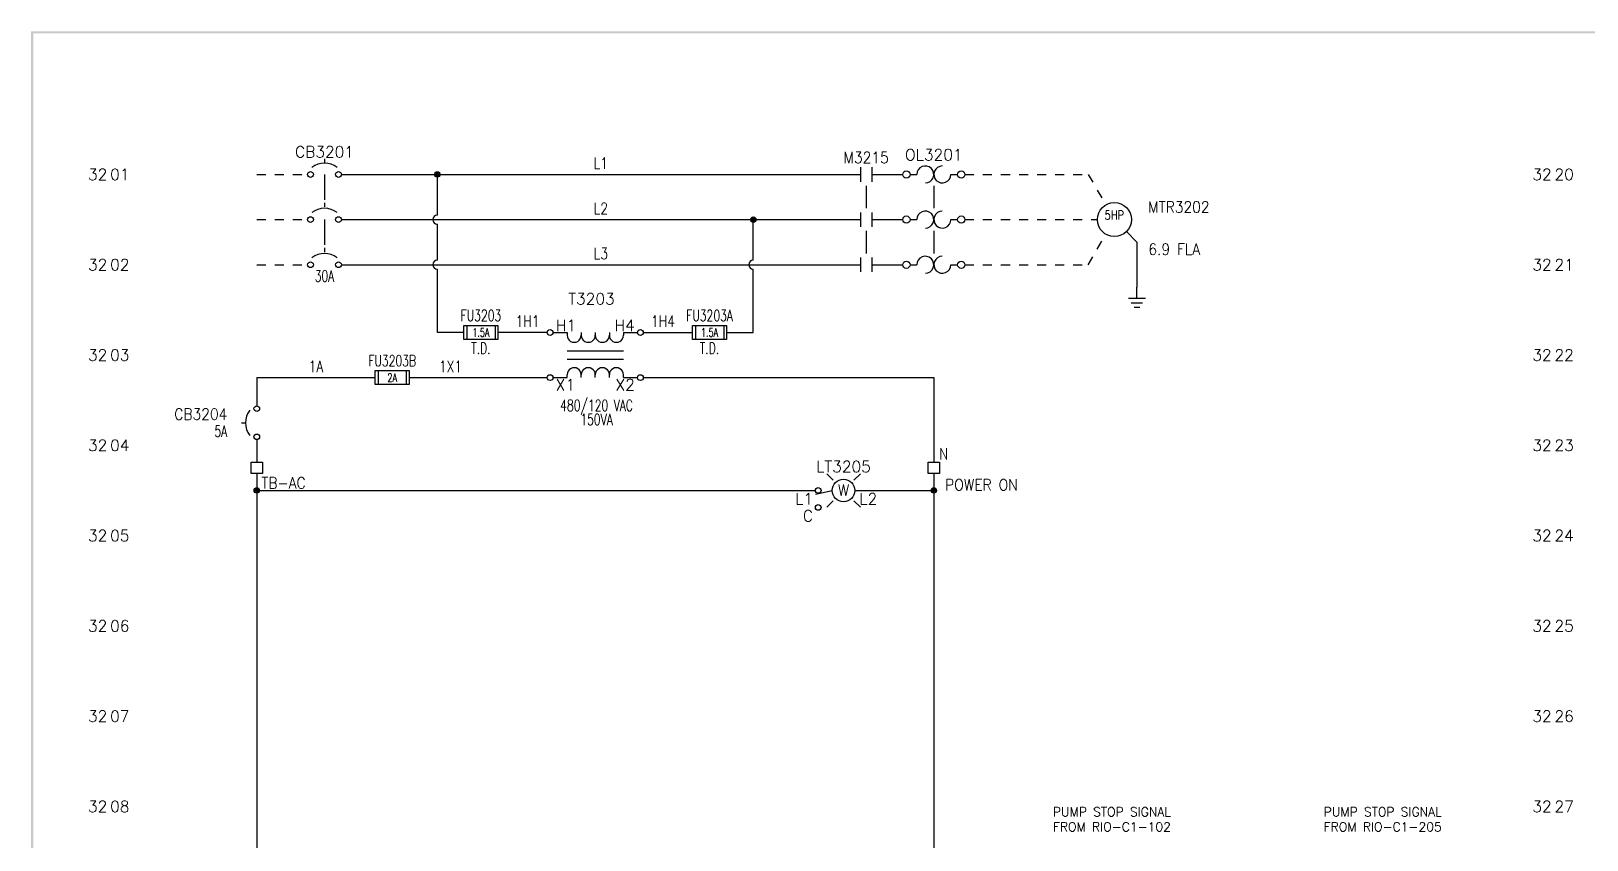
# Model space of a CAD drawing. Header units: inches. Extents: x 0 to 33.9, y 0 to 22.6.
# Drawn here: x 0 to 17.23, y 13.63 to 22.59 of the extents above; entities that cross this region are included whole.
import ezdxf
from ezdxf.enums import TextEntityAlignment as Align

# ---------------------------------------------------------------- set-up
doc = ezdxf.new("R2010")
doc.units = ezdxf.units.IN
doc.header["$LTSCALE"] = 0.5
doc.header["$MEASUREMENT"] = 0
doc.linetypes.add('HIDDEN2', pattern=[0.1875, 0.125, -0.0625])
for name, color, linetype in [('DESC', 150, 'Continuous'), ('LINK', 9, 'Continuous'), ('MISC', 7, 'Continuous'), ('SYMS', 7, 'Continuous'), ('TAGS', 150, 'Continuous'), ('TERMS', 123, 'Continuous'), ('WIREFIXED', 7, 'Continuous'), ('WIREREF', 52, 'Continuous'), ('WIRES', 7, 'Continuous')]:
    doc.layers.add(name, color=color, linetype=linetype)
doc.styles.get("Standard").update_dxf_attribs({"font": 'romans.shx'})
doc.styles.add('WD', font='romans.shx')

# ---------------------------------------------------------------- blocks, each defined once
blk = doc.blocks.new('S&L Title Block V2')
at = {"color": 2}
for points in [[(0, 22.587), (0.025, 22.562), (33.9, 22.587), (33.875, 22.562)], [(0, 0), (0.025, 0.025), (0, 22.587), (0.025, 22.562)]]:
    blk.add_trace(points, dxfattribs=at)
for tag, height, p in [('TITLE#1', 0.15, (31.11, 1.739)), ('TITLE#2', 0.1, (31.129, 1.58))]:
    blk.add_attdef(tag, text='', height=height).set_placement(p, align=Align.CENTER)
for tag, p, height in [('DRAWNBY', (28.968, 0.735), 0.1), ('SCALE', (30.644, 0.731), 0.1), ('CHKBY', (28.975, 0.429), 0.1), ('DATE', (30.653, 0.449), 0.1), ('SH#', (32.993, 0.197), 0.125)]:
    blk.add_attdef(tag, p, '', height=height)
blk.add_attdef('JOB#', text='', height=0.125).set_placement((32.83, 0.195), align=Align.RIGHT)
at = {"flags": 9}
blk.add_attdef('WD_TB', (0, 0), '', height=0.1, dxfattribs=at)
blk = doc.blocks.new('WD_MLRH6')
at = {"style": 'WD'}
blk.add_attdef('SHEET', text='', height=0.125, dxfattribs=at).set_placement((-0.656, 0), align=Align.MIDDLE_RIGHT)
blk.add_attdef('RUNGFIRST', text='', height=0.125, dxfattribs=at).set_placement((-0.625, 0), align=Align.MIDDLE_LEFT)
at = {"style": 'WD', "flags": 1}
for tag, p in [('RUNGHORV', (-0.25, -0.127)), ('RUNGINC', (-0.25, -0.163)), ('WIRE-START', (-0.25, -0.356)), ('WIREMODE', (-0.25, -0.281)), ('RUNGDIST', (-0.25, -0.2)), ('RUNGCNT', (-0.25, -0.237)), ('WIREFMT', (-0.25, -0.321)), ('WIRE-GSUF', (-0.25, -0.396)), ('PH3SPACE', (-0.25, -0.437))]:
    blk.add_attdef(tag, text='', height=0.025, dxfattribs=at).set_placement(p, align=Align.RIGHT)
blk = doc.blocks.new('HMO13')
blk.add_circle((0, 0), 0.188)
at = {"style": 'WD'}
for tag, p, width in [('INST', (0.381, 0.403), 0.7), ('LOC', (0.381, 0.234), 0.7), ('TAG1', (0.375, 0.077), 0.9), ('DESC1', (0.376, -0.079), 0.9), ('DESC2', (0.376, -0.235), 0.9), ('DESC3', (0.376, -0.391), 0.9), ('RATING3', (0.375, -0.548), 0.8), ('RATING4', (0.375, -0.704), 0.8), ('WDTAGALT', (0.375, -0.875), 0.7)]:
    blk.add_attdef(tag, p, '', height=0.125, dxfattribs=dict(at, width=width))
at = {"style": 'WD', "flags": 1}
for tag, p in [('X0TERM01', (-0.094, 0.162)), ('X4TERM02', (-0.188, 0)), ('X0TERM03', (-0.094, -0.162)), ('X0TERM04', (0.133, -0.133))]:
    blk.add_attdef(tag, p, '', height=0.0125, dxfattribs=at)
at = {"style": 'WD', "flags": 9}
blk.add_attdef('FAMILY', text='', height=0.01, dxfattribs=at).set_placement((-0.005, 0.17), align=Align.CENTER)
at = {"style": 'WD', "width": 0.8}
blk.add_attdef('RATING1', text='', height=0.1, dxfattribs=at).set_placement((0, 0), align=Align.CENTER)
at = {"linetype": 'Continuous', "style": 'WD', "flags": 9}
blk.add_attdef('ASSYCODE', text='', height=0.01, dxfattribs=at).set_placement((0, 0.125), align=Align.CENTER)
at = {"linetype": 'Continuous', "style": 'WD', "flags": 1}
for tag, p in [('MFG', (0, 0.14)), ('CAT', (0, 0.159))]:
    blk.add_attdef(tag, text='', height=0.01, dxfattribs=at).set_placement(p, align=Align.MIDDLE)
at = {"style": 'WD', "width": 0.8}
blk.add_attdef('RATING2', text='', height=0.1, dxfattribs=at).set_placement((0, -0.031), align=Align.TOP_CENTER)
blk = doc.blocks.new('HMS21')
at = {"linetype": 'Continuous'}
for p, q in [((-0.062, 0.08), (-0.062, -0.08)), ((0.062, 0.08), (0.062, -0.08))]:
    blk.add_line(p, q, dxfattribs=at)
at = {"style": 'WD'}
for tag, width, p in [('INST', 0.7, (0, 0.451)), ('LOC', 0.7, (0, 0.281)), ('TAG2', 0.9, (0, 0.125)), ('DESC1', 0.7, (0, -0.454)), ('XREF', 0.7, (0, -0.297)), ('DESC2', 0.7, (0, -0.61)), ('DESC3', 0.7, (0, -0.766))]:
    blk.add_attdef(tag, text='', height=0.125, dxfattribs=dict(at, width=width)).set_placement(p, align=Align.CENTER)
for tag, p, height, flags in [('X4TERM01', (-0.062, 0), 0.0125, 1), ('X1TERM02', (0.062, 0), 0.0125, 1), ('FAMILY', (0.097, 0.053), 0.01, 9), ('CONTACT', (0.097, 0.036), 0.01, 1)]:
    blk.add_attdef(tag, p, '', height=height, dxfattribs=dict(at, flags=flags))
for tag, p in [('X2LINK', (0, 0.125)), ('X8LINK', (0, -0.125))]:
    blk.add_attdef(tag, p, '', height=0.01, dxfattribs=at)
at = {"linetype": 'Continuous', "style": 'WD', "flags": 8}
blk.add_attdef('TERM01', text='', height=0.125, dxfattribs=at).set_placement((-0.125, -0.031), align=Align.TOP_RIGHT)
blk.add_attdef('TERM02', text='', height=0.125, dxfattribs=at).set_placement((0.125, -0.031), align=Align.TOP_LEFT)
blk = doc.blocks.new('HOL1')
for p, q in [((-0.264, 0), (-0.188, 0)), ((0.188, 0), (0.264, 0))]:
    blk.add_line(p, q)
at = {"linetype": 'Continuous'}
for centre in [(-0.304, 0), (0.304, 0)]:
    blk.add_circle(centre, 0.04, dxfattribs=at)
for centre, start, end in [((-0.094, 0), 270.001, 180.002), ((0.094, 0), 90, 0.001)]:
    blk.add_arc(centre, 0.0938, start, end)
at = {"style": 'WD', "width": 0.7}
for tag, p in [('INST', (0, 0.795)), ('LOC', (0, 0.625)), ('DESC1', (0, 0.469)), ('DESC2', (0, 0.312)), ('RATING1', (0, -0.266))]:
    blk.add_attdef(tag, text='', height=0.125, dxfattribs=at).set_placement(p, align=Align.CENTER)
at = {"style": 'WD'}
blk.add_attdef('TAG1', text='', height=0.125, dxfattribs=at).set_placement((0, 0.156), align=Align.CENTER)
for tag, p, height, flags in [('X4TERM01', (-0.344, 0), 0.0125, 1), ('FAMILY', (0.205, 0.152), 0.01, 9), ('X1TERM02', (0.344, 0), 0.0125, 1)]:
    blk.add_attdef(tag, p, '', height=height, dxfattribs=dict(at, flags=flags))
for tag, p in [('X2LINK', (0, 0.125)), ('X8LINK', (0, -0.125))]:
    blk.add_attdef(tag, p, '', height=0.01, dxfattribs=at)
at = {"linetype": 'Continuous', "style": 'WD', "flags": 9}
for tag, p in [('ASSYCODE', (0.219, 0.062)), ('MFG', (0.228, 0.089)), ('CAT', (0.23, 0.108))]:
    blk.add_attdef(tag, text='', height=0.01, dxfattribs=at).set_placement(p, align=Align.CENTER)
at = {"linetype": 'Continuous', "style": 'WD', "flags": 8}
blk.add_attdef('TERM01', text='', height=0.125, dxfattribs=at).set_placement((-0.406, -0.031), align=Align.TOP_RIGHT)
blk.add_attdef('TERM02', text='', height=0.125, dxfattribs=at).set_placement((0.406, -0.031), align=Align.TOP_LEFT)
blk = doc.blocks.new('HOL2')
for p, q in [((-0.264, 0), (-0.188, 0)), ((0.188, 0), (0.264, 0))]:
    blk.add_line(p, q)
at = {"linetype": 'Continuous'}
for centre in [(-0.304, 0), (0.304, 0)]:
    blk.add_circle(centre, 0.04, dxfattribs=at)
for centre, start, end in [((-0.094, 0), 270.001, 180.002), ((0.094, 0), 90, 0.001)]:
    blk.add_arc(centre, 0.0938, start, end)
at = {"style": 'WD', "width": 0.7}
for tag, p in [('INST', (0, 0.81)), ('LOC', (0, 0.641)), ('DESC1', (0, 0.484)), ('DESC2', (0, 0.328))]:
    blk.add_attdef(tag, text='', height=0.125, dxfattribs=at).set_placement(p, align=Align.CENTER)
at = {"style": 'WD'}
blk.add_attdef('TAG2', text='', height=0.125, dxfattribs=at).set_placement((0, 0.172), align=Align.CENTER)
for tag, p, height, flags in [('X4TERM01', (-0.344, 0), 0.0125, 1), ('FAMILY', (0.205, 0.152), 0.01, 9), ('X1TERM02', (0.344, 0), 0.0125, 1)]:
    blk.add_attdef(tag, p, '', height=height, dxfattribs=dict(at, flags=flags))
for tag, p in [('X2LINK', (0, 0.125)), ('X8LINK', (0, -0.125))]:
    blk.add_attdef(tag, p, '', height=0.01, dxfattribs=at)
at = {"linetype": 'Continuous', "style": 'WD', "flags": 8}
blk.add_attdef('TERM01', text='', height=0.125, dxfattribs=at).set_placement((-0.406, -0.016), align=Align.TOP_RIGHT)
blk.add_attdef('TERM02', text='', height=0.125, dxfattribs=at).set_placement((0.406, -0.016), align=Align.TOP_LEFT)
blk = doc.blocks.new('HCB1')
blk.add_line((0, 0.173), (0, 0.126))
for centre in [(-0.155, 0), (0.155, 0)]:
    blk.add_circle(centre, 0.0322)
blk.add_arc((0, -0.109), 0.234, 53.1301, 126.8699)
at = {"style": 'WD', "width": 0.7}
for tag, p in [('INST', (0, 0.826)), ('LOC', (0, 0.656)), ('DESC1', (0, 0.5)), ('DESC2', (0, 0.344)), ('RATING1', (0, -0.188)), ('XREF', (0, -0.344))]:
    blk.add_attdef(tag, text='', height=0.125, dxfattribs=at).set_placement(p, align=Align.CENTER)
at = {"style": 'WD'}
blk.add_attdef('TAG1', text='', height=0.125, dxfattribs=at).set_placement((0, 0.188), align=Align.CENTER)
for tag, p in [('X2LINK', (0, 0.219)), ('X8LINK', (0, 0))]:
    blk.add_attdef(tag, p, '', height=0.01, dxfattribs=at)
for tag, p, height, flags in [('X4TERM01', (-0.188, 0), 0.0125, 1), ('X1TERM02', (0.188, 0), 0.0125, 1), ('FAMILY', (0.205, 0.152), 0.01, 9), ('CONTACT', (0.205, 0.133), 0.01, 9)]:
    blk.add_attdef(tag, p, '', height=height, dxfattribs=dict(at, flags=flags))
at = {"linetype": 'Continuous', "style": 'WD', "flags": 9}
for tag, p in [('ASSYCODE', (0.219, 0.062)), ('MFG', (0.228, 0.089)), ('CAT', (0.23, 0.108))]:
    blk.add_attdef(tag, text='', height=0.01, dxfattribs=at).set_placement(p, align=Align.CENTER)
at = {"linetype": 'Continuous', "style": 'WD', "flags": 8}
blk.add_attdef('TERM01', text='', height=0.125, dxfattribs=at).set_placement((-0.25, -0.031), align=Align.TOP_RIGHT)
blk.add_attdef('TERM02', text='', height=0.125, dxfattribs=at).set_placement((0.25, -0.031), align=Align.TOP_LEFT)
blk = doc.blocks.new('HCB2')
at = {"linetype": 'HIDDEN2'}
blk.add_line((0, 0.187), (0, 0.141), dxfattribs=at)
for centre in [(-0.155, 0), (0.155, 0)]:
    blk.add_circle(centre, 0.0322)
blk.add_arc((0, -0.109), 0.234, 53.1301, 126.8699)
at = {"style": 'WD', "width": 0.7}
for tag, p in [('INST', (0, 0.863)), ('LOC', (0, 0.693)), ('DESC1', (0, 0.537)), ('DESC2', (0, 0.38)), ('RATING1', (0, -0.188)), ('XREF', (0, -0.344))]:
    blk.add_attdef(tag, text='', height=0.125, dxfattribs=at).set_placement(p, align=Align.CENTER)
at = {"style": 'WD'}
blk.add_attdef('TAG2', text='', height=0.125, dxfattribs=at).set_placement((0, 0.224), align=Align.CENTER)
for tag, p in [('X2LINK', (0, 0.219)), ('X8LINK', (0, 0))]:
    blk.add_attdef(tag, p, '', height=0.01, dxfattribs=at)
for tag, p, height, flags in [('FAMILY', (0.054, 0.183), 0.01, 9), ('X4TERM01', (-0.188, 0), 0.0125, 1), ('CONTACT', (0.054, 0.159), 0.01, 9), ('X1TERM02', (0.188, 0), 0.0125, 1)]:
    blk.add_attdef(tag, p, '', height=height, dxfattribs=dict(at, flags=flags))
at = {"linetype": 'Continuous', "style": 'WD', "flags": 8}
blk.add_attdef('TERM01', text='', height=0.125, dxfattribs=at).set_placement((-0.25, -0.031), align=Align.TOP_RIGHT)
blk.add_attdef('TERM02', text='', height=0.125, dxfattribs=at).set_placement((0.25, -0.031), align=Align.TOP_LEFT)
blk = doc.blocks.new('HXF1')
for p, q in [((-0.469, 0), (-0.312, 0)), ((-0.312, 0), (-0.312, -0.031)), ((-0.156, 0), (-0.156, -0.031)), ((0, 0), (0, -0.031)), ((0.156, 0), (0.156, -0.031)), ((0.312, 0), (0.467, 0)), ((0.312, 0), (0.312, -0.031)), ((-0.312, -0.203), (0.312, -0.203)), ((-0.312, -0.297), (0.312, -0.297)), ((-0.469, -0.5), (-0.312, -0.5)), ((-0.312, -0.5), (-0.312, -0.469)), ((-0.156, -0.5), (-0.156, -0.469)), ((0, -0.5), (0, -0.469)), ((0.156, -0.5), (0.156, -0.469)), ((0.312, -0.5), (0.312, -0.469)), ((0.312, -0.5), (0.467, -0.5))]:
    blk.add_line(p, q)
for centre in [(-0.501, 0), (0.499, 0), (-0.501, -0.5), (0.499, -0.5)]:
    blk.add_circle(centre, 0.0322)
for centre, start, end in [((-0.234, -0.031), 180, 0.001), ((-0.078, -0.031), 180, 0.001), ((0.078, -0.031), 180, 0.001), ((0.234, -0.031), 180, 0.001), ((-0.234, -0.469), 0.001, 180.002), ((-0.078, -0.469), 0.001, 180.002), ((0.078, -0.469), 0.001, 180.002), ((0.234, -0.469), 0.001, 180.002)]:
    blk.add_arc(centre, 0.0781, start, end)
at = {"style": 'WD', "width": 0.7}
for tag, p in [('INST', (-0.591, 0.006)), ('LOC', (-0.591, -0.164)), ('DESC1', (-0.591, -0.32)), ('DESC2', (-0.591, -0.476))]:
    blk.add_attdef(tag, text='', height=0.125, dxfattribs=at).set_placement(p, align=Align.RIGHT)
at = {"linetype": 'Continuous', "style": 'WD', "flags": 8}
for tag, p in [('TERM03', (-0.031, 0.016)), ('TERM02', (0.438, 0.016))]:
    blk.add_attdef(tag, text='', height=0.125, dxfattribs=at).set_placement(p, align=Align.RIGHT)
at = {"style": 'WD'}
for tag, p, height, flags in [('X4TERM01', (-0.533, 0), 0.0125, 1), ('X2TERM01', (-0.501, 0.032), 0.0125, 1), ('X2TERM03', (0, 0.009), 0.0125, 1), ('X2TERM02', (0.499, 0.032), 0.0125, 1), ('X1TERM02', (0.531, 0), 0.0125, 1), ('FAMILY', (0.46, -0.247), 0.01, 9), ('X4TERM04', (-0.533, -0.5), 0.0125, 1), ('X8TERM06', (0, -0.507), 0.0125, 1), ('X1TERM05', (0.531, -0.5), 0.0125, 1), ('X8TERM04', (-0.501, -0.532), 0.0125, 1), ('X8TERM05', (0.499, -0.532), 0.0125, 1)]:
    blk.add_attdef(tag, p, '', height=height, dxfattribs=dict(at, flags=flags))
at = {"linetype": 'Continuous', "style": 'WD', "flags": 8}
blk.add_attdef('TERM01', (-0.438, 0.016), '', height=0.125, dxfattribs=at)
at = {"style": 'WD'}
blk.add_attdef('TAG1', (0.524, -0.219), '', height=0.125, dxfattribs=at)
at = {"linetype": 'Continuous', "style": 'WD', "flags": 9}
for tag, p in [('ASSYCODE', (0.487, -0.313)), ('MFG', (0.484, -0.295)), ('CAT', (0.485, -0.275))]:
    blk.add_attdef(tag, text='', height=0.01, dxfattribs=at).set_placement(p, align=Align.CENTER)
at = {"style": 'WD', "width": 0.7}
blk.add_attdef('RATING1', (0.556, -0.375), '', height=0.125, dxfattribs=at)
at = {"linetype": 'Continuous', "style": 'WD', "flags": 8}
for tag, p in [('TERM06', (-0.031, -0.516)), ('TERM05', (0.438, -0.516))]:
    blk.add_attdef(tag, text='', height=0.125, dxfattribs=at).set_placement(p, align=Align.TOP_RIGHT)
blk.add_attdef('TERM04', text='', height=0.125, dxfattribs=at).set_placement((-0.438, -0.516), align=Align.TOP_LEFT)
blk = doc.blocks.new('WDDOT')
for radius in [0.03, 0.0187, 0.00929]:
    blk.add_circle((0, 0), radius)
blk = doc.blocks.new('VCB1')
blk.add_line((-0.171, 0), (-0.125, 0))
for centre in [(0, 0.156), (0, -0.156)]:
    blk.add_circle(centre, 0.0312)
blk.add_arc((0.109, 0), 0.234, 143.1301, 216.8699)
at = {"style": 'WD'}
for tag, width, p in [('INST', 0.7, (-0.328, 0.406)), ('LOC', 0.7, (-0.328, 0.219)), ('TAG1', 0.9, (-0.326, 0.033)), ('RATING1', 0.7, (-0.328, -0.156)), ('DESC1', 0.7, (-0.324, -0.344)), ('DESC2', 0.7, (-0.324, -0.531))]:
    blk.add_attdef(tag, text='', height=0.125, dxfattribs=dict(at, width=width)).set_placement(p, align=Align.RIGHT)
for tag, height, flags, p in [('TERM01', 0.125, 8, (-0.055, 0.207)), ('CONTACT', 0.01, 9, (-0.129, -0.129)), ('FAMILY', 0.01, 9, (-0.142, -0.036)), ('MFG', 0.01, 9, (-0.142, -0.088)), ('CAT', 0.01, 9, (-0.142, -0.073))]:
    blk.add_attdef(tag, text='', height=height, dxfattribs=dict(at, flags=flags)).set_placement(p, align=Align.RIGHT)
at = {"style": 'WD', "flags": 1}
for tag, p in [('X2TERM01', (0, 0.188)), ('X8TERM02', (0, -0.188))]:
    blk.add_attdef(tag, p, '', height=0.0125, dxfattribs=at)
at = {"style": 'WD'}
for tag, p in [('X4LINK', (-0.266, 0)), ('X1LINK', (0, 0))]:
    blk.add_attdef(tag, p, '', height=0.01, dxfattribs=at)
at = {"style": 'WD', "width": 0.7}
blk.add_attdef('XREF', (0.188, -0.062), '', height=0.125, dxfattribs=at)
at = {"style": 'WD', "flags": 9}
blk.add_attdef('ASSYCODE', text='', height=0.01, dxfattribs=at).set_placement((-0.153, -0.106), align=Align.CENTER)
at = {"style": 'WD', "flags": 8}
blk.add_attdef('TERM02', text='', height=0.125, dxfattribs=at).set_placement((-0.041, -0.213), align=Align.TOP_RIGHT)
blk = doc.blocks.new('HFU1')
for p, q in [((-0.188, -0.078), (-0.188, 0.078)), ((-0.188, 0.078), (0.188, 0.078)), ((-0.156, 0.078), (-0.156, -0.078)), ((0.156, 0.078), (0.156, -0.078)), ((0.188, 0.078), (0.188, -0.078)), ((0.188, -0.078), (-0.188, -0.078))]:
    blk.add_line(p, q)
at = {"style": 'WD', "width": 0.7}
for tag, p in [('INST', (0, 0.422)), ('LOC', (0, 0.266)), ('TAG1', (0, 0.125))]:
    blk.add_attdef(tag, text='', height=0.125, dxfattribs=at).set_placement(p, align=Align.CENTER)
at = {"linetype": 'Continuous', "style": 'WD', "flags": 9}
for tag, p in [('ASSYCODE', (0.157, 0.251)), ('MFG', (0.156, 0.083)), ('CAT', (0.156, 0.102))]:
    blk.add_attdef(tag, text='', height=0.01, dxfattribs=at).set_placement(p, align=Align.CENTER)
at = {"style": 'WD'}
for tag, p, height, flags in [('X4TERM01', (-0.188, 0), 0.0109, 1), ('FAMILY', (0.129, 0.108), 0.01, 9), ('X1TERM02', (0.188, 0), 0.0109, 1)]:
    blk.add_attdef(tag, p, '', height=height, dxfattribs=dict(at, flags=flags))
at = {"style": 'WD', "width": 0.7}
blk.add_attdef('RATING1', text='', height=0.0938, dxfattribs=at).set_placement((0, 0), align=Align.MIDDLE_CENTER)
at = {"style": 'WD'}
for tag, p in [('X2LINK', (0, 0.109)), ('X8LINK', (0, -0.109))]:
    blk.add_attdef(tag, p, '', height=0.01, dxfattribs=at)
at = {"linetype": 'Continuous', "style": 'WD', "width": 0.7, "flags": 8}
blk.add_attdef('TERM01', text='', height=0.1, dxfattribs=at).set_placement((-0.25, -0.016), align=Align.TOP_RIGHT)
at = {"style": 'WD', "width": 0.7}
for tag, p in [('DESC1', (0.047, -0.234)), ('DESC2', (0.047, -0.391)), ('DESC3', (0.047, -0.547))]:
    blk.add_attdef(tag, text='', height=0.125, dxfattribs=at).set_placement(p, align=Align.MIDDLE_LEFT)
at = {"linetype": 'Continuous', "style": 'WD', "width": 0.7, "flags": 8}
blk.add_attdef('TERM02', text='', height=0.1, dxfattribs=at).set_placement((0.25, -0.016), align=Align.TOP_LEFT)
blk = doc.blocks.new('VT0W01')
for p, q in [((-0.062, 0.062), (0.062, 0.062)), ((-0.062, -0.062), (-0.062, 0.062)), ((0.062, 0.062), (0.062, -0.062)), ((0.062, -0.062), (-0.062, -0.062))]:
    blk.add_line(p, q)
at = {"style": 'WD'}
for tag, p, width in [('INST', (0.062, 0.42), 0.7), ('LOC', (0.062, 0.25), 0.7), ('DESC1', (0.05, -0.385), 0.8)]:
    blk.add_attdef(tag, p, '', height=0.125, dxfattribs=dict(at, width=width))
at = {"linetype": 'Continuous', "style": 'WD'}
for tag, p, height, width, flags in [('WIRENO', (0.062, 0.094), 0.125, 0.8, 8), ('TAGSTRIP', (0.05, -0.229), 0.125, 0.9, 8), ('CAT', (0.213, -0.406), 0.109, 0.8, 1), ('DESC2', (0.05, -0.541), 0.125, 0.8, 8), ('DESC3', (0.05, -0.698), 0.125, 0.8, 8)]:
    blk.add_attdef(tag, p, '', height=height, dxfattribs=dict(at, width=width, flags=flags))
at = {"style": 'WD', "flags": 1}
for tag, p, height in [('X4TERM01', (-0.062, 0), 0.0125), ('X4TERMDESC01', (-0.055, -0.023), 0.025), ('X2TERMDESC01', (-0.006, 0.029), 0.025), ('STRIPSEQ', (0, 0), 0.00125), ('X2TERM01', (0, 0.062), 0.0125), ('X1TERMDESC01', (0.039, -0.003), 0.025), ('X1TERM01', (0.062, 0), 0.0125), ('LINKTERM', (0, -0.002), 0.00125), ('X8TERM01', (0, -0.062), 0.0125), ('X8TERMDESC01', (0, -0.054), 0.025)]:
    blk.add_attdef(tag, p, '', height=height, dxfattribs=at)
at = {"linetype": 'Continuous', "style": 'WD', "width": 0.8, "flags": 1}
blk.add_attdef('MFG', text='', height=0.109, dxfattribs=at).set_placement((0.088, -0.406), align=Align.RIGHT)
at = {"style": 'WD', "width": 0.7, "flags": 1}
blk.add_attdef('ASSYCODE', (0.062, -0.281), '', height=0.01, dxfattribs=at)
blk = doc.blocks.new('HLT1WP')
for p, q in [((-0.115, 0.115), (-0.186, 0.186)), ((0.115, 0.115), (0.186, 0.186)), ((-0.125, -0.003), (-0.31, -0.043)), ((-0.115, -0.115), (-0.186, -0.186)), ((0.115, -0.115), (0.186, -0.186))]:
    blk.add_line(p, q)
for centre, radius in [((-0.281, 0), 0.0312), ((0, 0), 0.125), ((-0.281, -0.188), 0.0312)]:
    blk.add_circle(centre, radius)
at = {"style": 'WD', "width": 0.7}
for tag, p in [('INST', (0.006, 0.528)), ('LOC', (0.006, 0.359))]:
    blk.add_attdef(tag, text='', height=0.125, dxfattribs=at).set_placement(p, align=Align.CENTER)
at = {"style": 'WD'}
for tag, p in [('TAG1', (0, 0.202)), ('COLOR', (0, -0.058))]:
    blk.add_attdef(tag, text='', height=0.125, dxfattribs=at).set_placement(p, align=Align.CENTER)
at = {"style": 'WD', "flags": 1}
for tag, p in [('X4TERM01', (-0.312, 0)), ('X1TERM02', (0.125, 0)), ('X4TERM03', (-0.312, -0.188))]:
    blk.add_attdef(tag, p, '', height=0.0125, dxfattribs=at)
at = {"linetype": 'Continuous', "style": 'WD', "flags": 9}
blk.add_attdef('ASSYCODE', text='', height=0.01, dxfattribs=at).set_placement((0.001, 0.094), align=Align.CENTER)
at = {"style": 'WD', "flags": 9}
blk.add_attdef('FAMILY', text='', height=0.01, dxfattribs=at).set_placement((-0.005, 0.161), align=Align.CENTER)
at = {"linetype": 'Continuous', "style": 'WD', "flags": 1}
for tag, p in [('MFG', (0, 0.121)), ('CAT', (0, 0.14))]:
    blk.add_attdef(tag, text='', height=0.01, dxfattribs=at).set_placement(p, align=Align.MIDDLE)
at = {"style": 'WD'}
for tag, p, width in [('DESC1', (1.125, 0), 0.9), ('WDTAGALT', (1.125, -0.312), 0.7)]:
    blk.add_attdef(tag, p, '', height=0.125, dxfattribs=dict(at, width=width))
at = {"linetype": 'Continuous', "style": 'WD', "flags": 8}
for tag, p in [('TERM01', (-0.338, -0.031)), ('TERM03', (-0.338, -0.219))]:
    blk.add_attdef(tag, text='', height=0.125, dxfattribs=at).set_placement(p, align=Align.TOP_RIGHT)
blk.add_attdef('TERM02', text='', height=0.125, dxfattribs=at).set_placement((0.175, -0.031), align=Align.TOP_LEFT)
at = {"style": 'WD', "width": 0.9}
blk.add_attdef('DESC2', text='', height=0.125, dxfattribs=at).set_placement((1.125, -0.031), align=Align.TOP_LEFT)
blk = doc.blocks.new('WD_WNH')
at = {"linetype": 'Continuous', "style": 'WD', "width": 0.8}
blk.add_attdef('WIRENO', text='', height=0.125, dxfattribs=at).set_placement((0, 0.062), align=Align.CENTER)
at = {"style": 'WD', "flags": 1}
for tag, p in [('W01USER', (0, 0.078)), ('W02USER', (0, 0.07)), ('W03USER', (0, 0.062)), ('W04USER', (0, 0.055)), ('W05USER', (0, 0.047)), ('W06USER', (0, 0.039)), ('W07USER', (0, 0.031)), ('W08USER', (0, 0.023)), ('W09USER', (0, 0.016)), ('W10USER', (0, 0.008))]:
    blk.add_attdef(tag, text='', height=0.005, dxfattribs=at).set_placement(p, align=Align.CENTER)
blk = doc.blocks.new('VGND2')
for p, q in [((0, -0.125), (0, 0)), ((0.09375, -0.125), (-0.09375, -0.125)), ((-0.0625, -0.171875), (0.0625, -0.171875)), ((-0.03125, -0.21875), (0.03125, -0.21875))]:
    blk.add_line(p, q)
at = {"style": 'WD', "width": 0.8}
for tag, p in [('INST', (0.15625, 0.125)), ('LOC', (0.15625, -0.03125)), ('TAG1', (0.15625, -0.1875)), ('DESC1', (0.15625, -0.34375)), ('DESC2', (0.15625, -0.5))]:
    blk.add_attdef(tag, text='', height=0.125, dxfattribs=at).set_placement(p, align=Align.MIDDLE_LEFT)
at = {"style": 'WD', "flags": 1}
for tag in ['ASSYCODE', 'X2TERM01', 'CAT', 'FAMILY', 'MFG']:
    blk.add_attdef(tag, (0, 0), '', height=0.01, dxfattribs=at)

msp = doc.modelspace()

# ---------------------------------------------------------------- linework, layer by layer
at = {"layer": 'LINK'}
for points in [[(3.25, 21), (3.25, 20.719)], [(9.25, 20.875), (9.25, 20.625)], [(10, 20.875), (10, 20.625)], [(3.25, 20.5), (3.25, 20.219)], [(9.25, 20.375), (9.25, 20.125)], [(10, 20.375), (10, 20.125)]]:
    msp.add_lwpolyline(points, dxfattribs=at)
at = {"layer": 'WIRES', "linetype": 'HIDDEN2'}
for p, q in [((2.5, 21), (3.062, 21)), ((10.344, 21), (11.711, 21)), ((11.711, 21), (11.906, 20.662)), ((2.5, 20.5), (3.062, 20.5)), ((10.344, 20.5), (11.812, 20.5)), ((11.711, 20), (11.906, 20.338)), ((2.5, 20), (3.062, 20)), ((10.344, 20), (11.711, 20))]:
    msp.add_line(p, q, dxfattribs=at)
at = {"layer": 'WIRES'}
for p, q in [((3.438, 21), (9.188, 21)), ((4.5, 20.55), (4.5, 21)), ((9.312, 21), (9.656, 21)), ((3.438, 20.5), (9.188, 20.5)), ((4.5, 20.05), (4.5, 20.45)), ((8, 20.05), (8, 20.5)), ((9.312, 20.5), (9.656, 20.5)), ((12.133, 20.367), (12.25, 20.25)), ((12.25, 20.25), (12.25, 20)), ((3.438, 20), (9.188, 20)), ((9.312, 20), (9.656, 20)), ((12.25, 20), (12.25, 19.75)), ((4.5, 19.25), (4.5, 19.95)), ((8, 19.25), (8, 19.95)), ((4.796, 19.25), (4.5, 19.25)), ((5.717, 19.25), (5.171, 19.25)), ((6.781, 19.25), (7.328, 19.25)), ((7.703, 19.25), (8, 19.25)), ((2.5, 18.75), (2.5, 18.438)), ((2.5, 18.75), (3.812, 18.75)), ((4.188, 18.75), (5.717, 18.75)), ((6.781, 18.75), (10, 18.75)), ((10, 18.75), (10, 17.812)), ((2.5, 18.062), (2.5, 17.812)), ((2.5, 17.688), (2.5, 2.5)), ((10, 17.688), (10, 2.5)), ((2.5, 17.5), (8.688, 17.5)), ((9.125, 17.5), (10, 17.5))]:
    msp.add_line(p, q, dxfattribs=at)
for centre in [(4.5, 20.5), (4.5, 20), (8, 20)]:
    msp.add_arc(centre, 0.05, 90, 270, dxfattribs=at)

# ---------------------------------------------------------------- block references
msp.add_blockref('S&L Title Block V2', (0, 0))
for p, values in [((1.5, 21), {'RUNGFIRST': '01', 'SHEET': '32'}), ((17.5, 21), {'RUNGFIRST': '20', 'SHEET': '32'})]:
    msp.add_blockref('WD_MLRH6', p).add_auto_attribs(values)
at = {"layer": 'SYMS'}
ref = msp.add_blockref('HCB1', (3.25, 21), dxfattribs=at)
ref.add_attrib('TAG1', 'CB3201', dxfattribs={"layer": 'TAGS', "height": 0.125, "style": 'WD'}).set_placement((3.25, 21.188), align=Align.CENTER)
ref = msp.add_blockref('HMS21', (9.25, 21), dxfattribs=at)
ref.add_attrib('TAG2', 'M3215', dxfattribs={"layer": 'TAGS', "height": 0.125, "style": 'WD', "width": 0.9}).set_placement((9.25, 21.125), align=Align.CENTER)
ref = msp.add_blockref('HOL1', (10, 21), dxfattribs=at)
ref.add_attrib('TAG1', 'OL3201', dxfattribs={"layer": 'TAGS', "height": 0.125, "style": 'WD'}).set_placement((10, 21.156), align=Align.CENTER)
for name, p in [('WDDOT', (4.5, 21)), ('HCB2', (3.25, 20.5)), ('WDDOT', (8, 20.5)), ('HMS21', (9.25, 20.5)), ('HOL2', (10, 20.5)), ('HMS21', (9.25, 20)), ('HOL2', (10, 20)), ('VGND2', (12.25, 19.75)), ('WDDOT', (2.5, 17.5)), ('WDDOT', (10, 17.5))]:
    msp.add_blockref(name, p, dxfattribs=at)
ref = msp.add_blockref('HMO13', (12, 20.5), dxfattribs=at)
ref.add_attrib('DESC3', '6.9 FLA', (12.376, 20.109), dxfattribs={"layer": 'DESC', "height": 0.125, "style": 'WD', "width": 0.9})
ref.add_attrib('RATING1', '5HP', dxfattribs={"layer": 'MISC', "height": 0.1, "style": 'WD', "width": 0.8}).set_placement((12, 20.5), align=Align.CENTER)
ref.add_attrib('TAG1', 'MTR3202', (12.375, 20.577), dxfattribs={"layer": 'TAGS', "height": 0.125, "style": 'WD', "width": 0.9})
ref = msp.add_blockref('HCB2', (3.25, 20), dxfattribs=at)
ref.add_attrib('RATING1', '30A', dxfattribs={"layer": 'MISC', "height": 0.125, "style": 'WD', "width": 0.7}).set_placement((3.25, 19.812), align=Align.CENTER)
ref = msp.add_blockref('HXF1', (6.25, 19.25), dxfattribs=at)
ref.add_attrib('TERM04', 'X1', dxfattribs={"layer": 'TERMS', "linetype": 'Continuous', "height": 0.125, "style": 'WD', "flags": 8}).set_placement((5.812, 18.734), align=Align.TOP_LEFT)
ref.add_attrib('TERM05', 'X2', dxfattribs={"layer": 'TERMS', "linetype": 'Continuous', "height": 0.125, "style": 'WD', "flags": 8}).set_placement((6.688, 18.734), align=Align.TOP_RIGHT)
ref.add_attrib('TAG1', 'T3203', (5.951, 19.56), dxfattribs={"layer": 'TAGS', "height": 0.125, "style": 'WD'})
ref.add_attrib('DESC1', '480/120 VAC', dxfattribs={"layer": 'DESC', "height": 0.125, "style": 'WD', "width": 0.7}).set_placement((6.264, 18.38), align=Align.CENTER)
ref.add_attrib('DESC2', '150VA', dxfattribs={"layer": 'DESC', "height": 0.125, "style": 'WD', "width": 0.7}).set_placement((6.264, 18.224), align=Align.CENTER)
ref.add_attrib('TERM02', 'H4', dxfattribs={"layer": 'TERMS', "linetype": 'Continuous', "height": 0.125, "style": 'WD', "flags": 8}).set_placement((6.688, 19.266), align=Align.RIGHT)
ref.add_attrib('TERM01', 'H1', (5.812, 19.266), dxfattribs={"layer": 'TERMS', "linetype": 'Continuous', "height": 0.125, "style": 'WD', "flags": 8})
ref = msp.add_blockref('HFU1', (4.983, 19.25), dxfattribs=at)
ref.add_attrib('DESC1', 'T.D.', dxfattribs={"layer": 'DESC', "height": 0.125, "style": 'WD', "width": 0.7}).set_placement((4.876, 19.075), align=Align.MIDDLE_LEFT)
ref.add_attrib('RATING1', '1.5A', dxfattribs={"layer": 'MISC', "height": 0.0938, "style": 'WD', "width": 0.7}).set_placement((4.983, 19.25), align=Align.MIDDLE_CENTER)
ref.add_attrib('TAG1', 'FU3203', dxfattribs={"layer": 'TAGS', "height": 0.125, "style": 'WD', "width": 0.7}).set_placement((4.983, 19.375), align=Align.CENTER)
ref = msp.add_blockref('HFU1', (7.516, 19.25), dxfattribs=at)
ref.add_attrib('DESC1', 'T.D.', dxfattribs={"layer": 'DESC', "height": 0.125, "style": 'WD', "width": 0.7}).set_placement((7.408, 19.075), align=Align.MIDDLE_LEFT)
ref.add_attrib('RATING1', '1.5A', dxfattribs={"layer": 'MISC', "height": 0.0938, "style": 'WD', "width": 0.7}).set_placement((7.516, 19.25), align=Align.MIDDLE_CENTER)
ref.add_attrib('TAG1', 'FU3203A', dxfattribs={"layer": 'TAGS', "height": 0.125, "style": 'WD', "width": 0.7}).set_placement((7.516, 19.375), align=Align.CENTER)
ref = msp.add_blockref('HFU1', (4, 18.75), dxfattribs=at)
ref.add_attrib('RATING1', '2A', dxfattribs={"layer": 'MISC', "height": 0.0938, "style": 'WD', "width": 0.7}).set_placement((4, 18.75), align=Align.MIDDLE_CENTER)
ref.add_attrib('TAG1', 'FU3203B', dxfattribs={"layer": 'TAGS', "height": 0.125, "style": 'WD', "width": 0.7}).set_placement((4, 18.875), align=Align.CENTER)
ref = msp.add_blockref('VCB1', (2.5, 18.25), dxfattribs=at)
ref.add_attrib('RATING1', '5A', dxfattribs={"layer": 'MISC', "height": 0.125, "style": 'WD', "width": 0.7}).set_placement((2.172, 18.094), align=Align.RIGHT)
ref.add_attrib('TAG1', 'CB3204', dxfattribs={"layer": 'TAGS', "height": 0.125, "style": 'WD', "width": 0.9}).set_placement((2.174, 18.283), align=Align.RIGHT)
ref = msp.add_blockref('VT0W01', (10, 17.75), dxfattribs=at)
ref.add_attrib('WIRENO', 'N', (10.062, 17.844), dxfattribs={"layer": 'WIREREF', "linetype": 'Continuous', "height": 0.125, "style": 'WD', "width": 0.8, "flags": 8})
ref = msp.add_blockref('VT0W01', (2.5, 17.75), dxfattribs=at)
ref.add_attrib('TAGSTRIP', 'TB-AC', (2.55, 17.521), dxfattribs={"layer": 'TAGS', "linetype": 'Continuous', "height": 0.125, "style": 'WD', "width": 0.9, "flags": 8})
ref = msp.add_blockref('HLT1WP', (9, 17.5), dxfattribs=at)
ref.add_attrib('TERM03', 'C', dxfattribs={"layer": 'TERMS', "linetype": 'Continuous', "height": 0.125, "style": 'WD', "flags": 8}).set_placement((8.662, 17.281), align=Align.TOP_RIGHT)
ref.add_attrib('DESC1', 'POWER ON', (10.125, 17.5), dxfattribs={"layer": 'DESC', "height": 0.125, "style": 'WD', "width": 0.9})
ref.add_attrib('TERM02', 'L2', dxfattribs={"layer": 'TERMS', "linetype": 'Continuous', "height": 0.125, "style": 'WD', "flags": 8}).set_placement((9.175, 17.469), align=Align.TOP_LEFT)
ref.add_attrib('TERM01', 'L1', dxfattribs={"layer": 'TERMS', "linetype": 'Continuous', "height": 0.125, "style": 'WD', "flags": 8}).set_placement((8.662, 17.469), align=Align.TOP_RIGHT)
ref.add_attrib('TAG1', 'LT3205', dxfattribs={"layer": 'TAGS', "height": 0.125, "style": 'WD'}).set_placement((9, 17.702), align=Align.CENTER)
ref.add_attrib('COLOR', 'W', dxfattribs={"layer": 'MISC', "height": 0.125, "style": 'WD'}).set_placement((9, 17.442), align=Align.CENTER)
at = {"layer": 'WIREFIXED'}
ref = msp.add_blockref('WD_WNH', (6.312, 21), dxfattribs=at)
ref.add_attrib('WIRENOF', 'L1', dxfattribs={"linetype": 'Continuous', "height": 0.125, "style": 'WD', "width": 0.8}).set_placement((6.312, 21.062), align=Align.CENTER)
ref = msp.add_blockref('WD_WNH', (6.312, 20.5), dxfattribs=at)
ref.add_attrib('WIRENOF', 'L2', dxfattribs={"linetype": 'Continuous', "height": 0.125, "style": 'WD', "width": 0.8}).set_placement((6.312, 20.562), align=Align.CENTER)
ref = msp.add_blockref('WD_WNH', (6.312, 20), dxfattribs=at)
ref.add_attrib('WIRENOF', 'L3', dxfattribs={"linetype": 'Continuous', "height": 0.125, "style": 'WD', "width": 0.8}).set_placement((6.312, 20.062), align=Align.CENTER)
ref = msp.add_blockref('WD_WNH', (5.5, 19.25), dxfattribs=at)
ref.add_attrib('WIRENOF', '1H1', dxfattribs={"linetype": 'Continuous', "height": 0.125, "style": 'WD', "width": 0.8}).set_placement((5.5, 19.312), align=Align.CENTER)
ref = msp.add_blockref('WD_WNH', (7, 19.25), dxfattribs=at)
ref.add_attrib('WIRENOF', '1H4', dxfattribs={"linetype": 'Continuous', "height": 0.125, "style": 'WD', "width": 0.8}).set_placement((7, 19.312), align=Align.CENTER)
ref = msp.add_blockref('WD_WNH', (3.156, 18.75), dxfattribs=at)
ref.add_attrib('WIRENOF', '1A', dxfattribs={"linetype": 'Continuous', "height": 0.125, "style": 'WD', "width": 0.8}).set_placement((3.156, 18.812), align=Align.CENTER)
ref = msp.add_blockref('WD_WNH', (4.646, 18.75), dxfattribs=at)
ref.add_attrib('WIRENOF', '1X1', dxfattribs={"linetype": 'Continuous', "height": 0.125, "style": 'WD', "width": 0.8}).set_placement((4.646, 18.812), align=Align.CENTER)

# ---------------------------------------------------------------- texts
at = {"style": 'WD'}
for p in [(0.844, 20), (16.844, 20), (0.844, 19), (16.844, 19), (0.844, 18), (16.844, 18), (0.844, 17), (16.844, 17), (0.844, 16), (16.844, 16), (0.844, 15), (16.844, 15), (0.844, 14), (16.844, 14)]:
    msp.add_text('32', height=0.125, dxfattribs=at).set_placement(p, align=Align.MIDDLE_RIGHT)
for s, p in [('02', (0.875, 20)), ('21', (16.875, 20)), ('03', (0.875, 19)), ('22', (16.875, 19)), ('04', (0.875, 18)), ('23', (16.875, 18)), ('05', (0.875, 17)), ('24', (16.875, 17)), ('06', (0.875, 16)), ('25', (16.875, 16)), ('07', (0.875, 15)), ('26', (16.875, 15)), ('08', (0.875, 14)), ('27', (16.875, 14))]:
    msp.add_text(s, height=0.125, dxfattribs=at).set_placement(p, align=Align.MIDDLE_LEFT)
at = {"linetype": 'HIDDEN2', "char_height": 0.1, "attachment_point": 1}
for s, insert in [('PUMP STOP SIGNAL\\PFROM RIO-C1-102', (11.319, 13.991)), ('PUMP STOP SIGNAL\\PFROM RIO-C1-205', (14.319, 13.991))]:
    msp.add_mtext_dynamic_manual_height_columns(s, width=2.72355, gutter_width=0.5, heights=[0.551], dxfattribs=dict(at, insert=insert))

doc.saveas('drawing.dxf')
